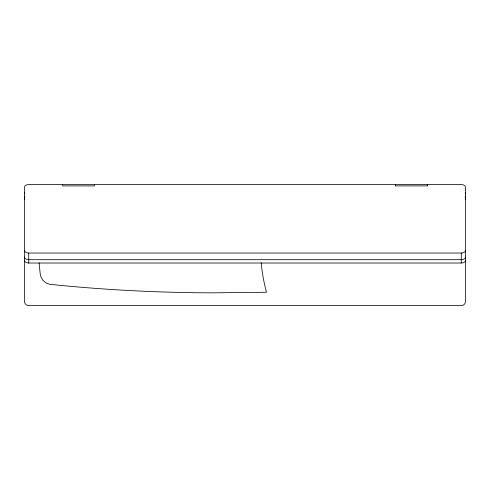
<?xml version="1.0" encoding="UTF-8"?>
<svg xmlns="http://www.w3.org/2000/svg" width="490" height="490" viewBox="0 0 490 490"><rect width="100%" height="100%" fill="white"/><g stroke="black" fill="none" stroke-linecap="round" stroke-linejoin="round"><path stroke-width="0.73" d="M62.665 184.583L28.739 184.583A4.239 2.628 0 0 0 24.5 187.211L24.5 301.35A4.239 4.239 0 0 0 28.739 305.589L461.262 305.589A4.239 4.239 0 0 0 465.5 301.35L465.5 187.204A4.239 2.628 0 0 0 461.262 184.577L427.335 184.577L427.335 185.888L395.534 185.894L395.534 184.577L94.466 184.583M24.5 250.408A4.239 2.628 0 0 0 28.739 253.036L461.262 253.03A4.239 2.628 0 0 0 465.5 250.402M24.5 260.392A4.239 2.628 0 0 0 28.739 263.02L461.262 263.02A4.239 2.628 0 0 0 465.5 260.392M461.262 253.03L461.262 263.02M427.335 185.888L427.335 184.411L395.534 184.411L395.534 185.888M28.739 253.036L28.739 263.02M465.175 192.852A4.239 2.628 0 0 1 465.5 193.856M24.5 193.869A4.239 2.628 0 0 1 24.825 192.864M24.5 257.06A4.239 2.628 0 0 0 28.739 259.688L461.262 259.688A4.239 2.628 0 0 0 465.5 257.06M465.175 196.184A4.239 2.628 0 0 1 465.5 197.188M24.5 197.188A4.239 2.628 0 0 1 24.825 196.184M465.175 197.758A4.239 4.239 0 0 1 465.5 199.381M24.5 199.381A4.239 4.239 0 0 1 24.825 197.758M39.139 262.854A518.61 518.61 0 0 0 39.31 264.912L40.107 273.126A12.152 12.152 0 0 0 49.802 284.304L60.178 285.364A1633.017 1633.017 0 0 0 212.495 292.842L266.517 292.254A165.51 165.51 0 0 1 264.061 282.075L263.387 278.651A165.51 165.51 0 0 1 261.219 262.75M94.466 184.418L62.665 184.418L62.665 185.9L94.466 185.9L94.466 184.418"/></g></svg>
